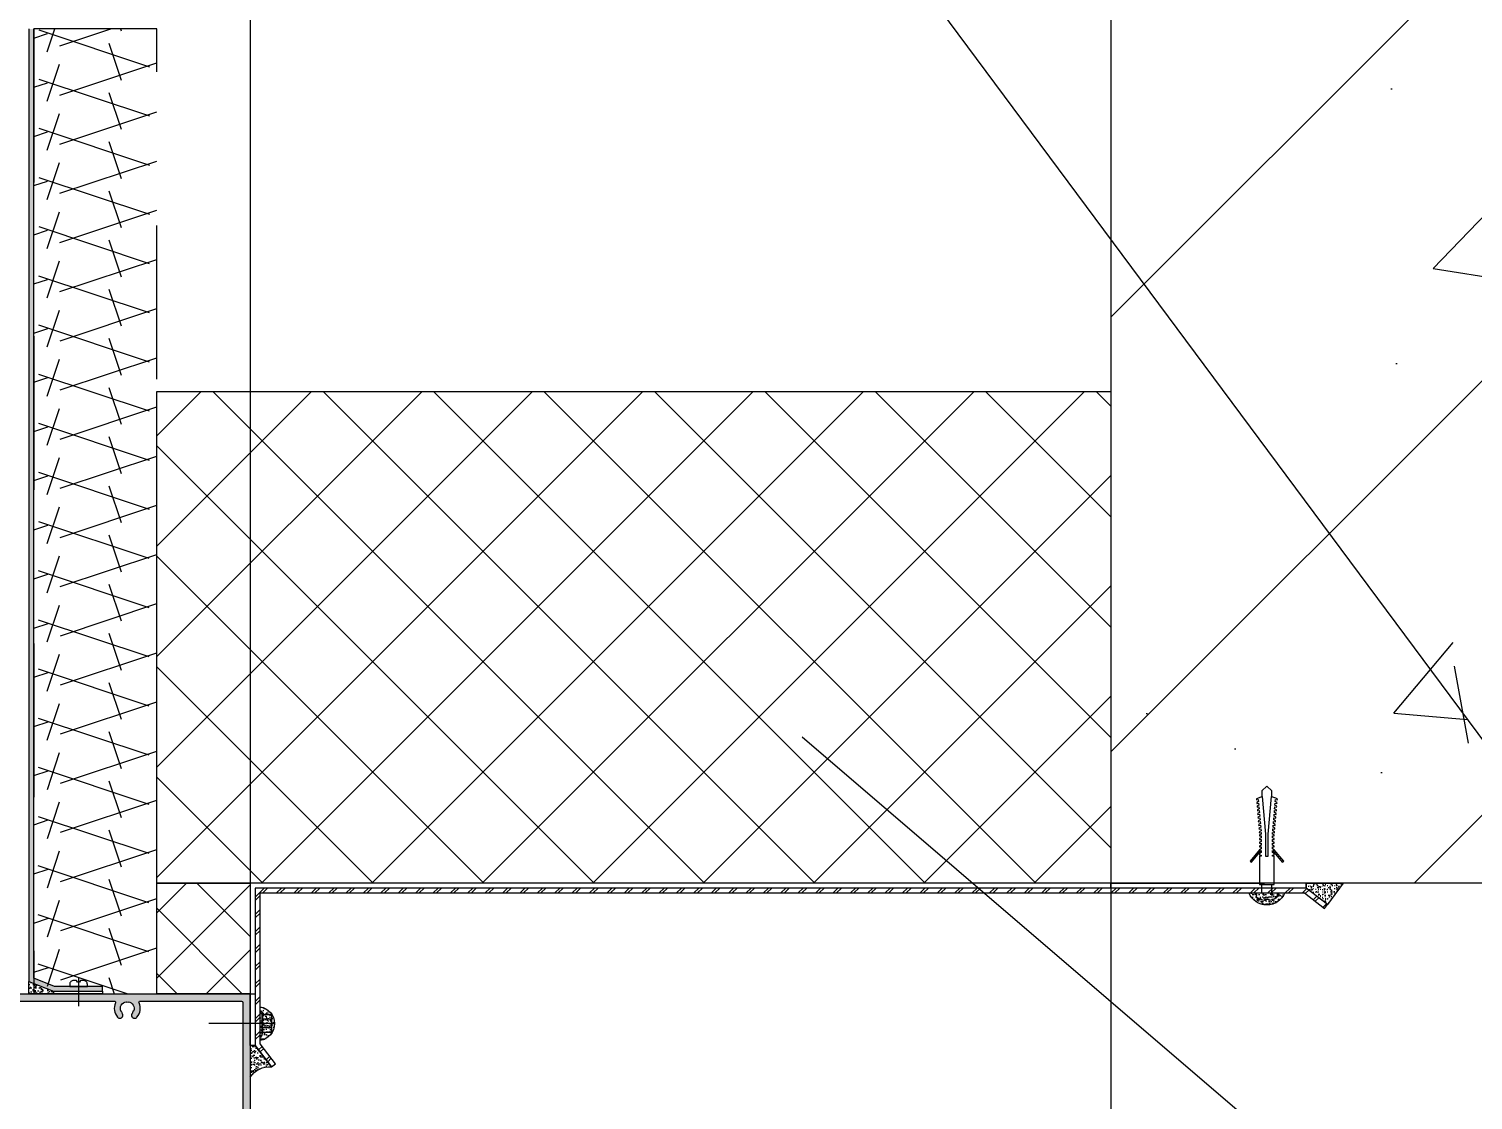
# Model space of a CAD drawing. Header units: millimetres. Extents: x 12351878 to 12381578, y 696206 to 738256.
# Drawn here: x 12356895 to 12357482, y 723695 to 724131 of the extents above; entities that cross this region are included whole.
import ezdxf

# ---------------------------------------------------------------- set-up
doc = ezdxf.new("R2010")
doc.units = ezdxf.units.MM
doc.header["$LTSCALE"] = 1000
for name, pattern in [('CENTER', [50.800000000000004, 31.75, -6.35, 6.35, -6.35]), ('CENTER2', [28.575000000000003, 19.05, -3.175, 3.175, -3.175]), ('HIDDEN', [0.125, 0.0625, -0.0625])]:
    doc.linetypes.add(name, pattern=pattern)
for name, color, linetype in [('A-WALL', 5, 'Continuous'), ('A-WALL-PATT', 8, 'Continuous'), ('ALUM', 1, 'Continuous'), ('DIM', 7, 'Continuous'), ('DIM_LEAD', 3, 'Continuous'), ('ELASTROMER-V', 241, 'Continuous'), ('EXTRUSION-V', 141, 'Continuous'), ('EXTRUSION1', 4, 'Continuous'), ('FASTENER', 191, 'Continuous'), ('GRID', 8, 'CENTER'), ('GZDI-J建筑-立面-后可见线', 252, 'Continuous'), ('INSUL', 8, 'HIDDEN'), ('SILICONE', 8, 'Continuous'), ('STEEL', 3, 'Continuous'), ('STEEL-V', 71, 'Continuous'), ('SYMBOL', 7, 'Continuous'), ('型材断面填充', 254, 'Continuous'), ('铝板断面填充', 14, 'Continuous')]:
    doc.layers.add(name, color=color, linetype=linetype)

# ---------------------------------------------------------------- blocks, each defined once
blk = doc.blocks.new('*U52')
at = {"linetype": 'CENTER2', "ltscale": 0.5}
blk.add_line((0, 5.682552812322683), (0, -12.18191840410441), dxfattribs=at)
at = {"color": 0, "linetype": 'ByBlock'}
blk.add_lwpolyline([(-0.6749999999992724, 2.506874680595502), (-1.174999999999272, 3.599999999998545), (-2.999999999998181, 3.600000000002183, 0.4142135623730951), (-5.399999999999636, 1.200000000000728), (-5.399999999999636, 0), (5.399999999999636, 0), (5.400000000001455, 1.19999999999709, 0.4142135623730951), (3.000000000001819, 3.599999999998545), (1.174999999999272, 3.599999999998545), (0.6749999999992724, 2.506874680595502)], format="xyb", close=True, dxfattribs=at)
blk = doc.blocks.new('*U62')
at = {"layer": 'INSUL'}
h = blk.add_hatch(dxfattribs=at)
h.set_pattern_fill('钻石形', color=256, scale=2.5, style=0, pattern_type=2)
h.set_pattern_definition([(161.57, (-389.9999927866011, 4.500000000016411), (-20.00140612595636, -0.0017275865377142), [-142.3, 15.8]), (18.43, (-394.9999927866011, 4.500000000016411), (-20.00140612595636, 0.0017275865377164), [-142.3, 15.8]), (108.43, (-389.9999927866011, 4.500000000016411), (9.996384096633898, -50.00437910815975), [47.42499999999998, -110.675]), (71.57, (-394.9999927866011, 4.500000000016411), (9.996384096633903, 50.00437910815975), [47.42499999999999, -110.675])])
h.paths.add_polyline_path([(-392.4999927866011, 2.00000000001641), (0, 2.000000000014551), (0, 52.00000000001454), (-392.4999927866011, 52.00000000001641)])
at = {"layer": 'SILICONE'}
h = blk.add_hatch(dxfattribs=at)
h.set_pattern_fill('AR-SAND', color=256, angle=360, style=0)
h.set_pattern_definition([(37.50000000000001, (-97272.62875093194, -18845.211353078), (-0.0629933581096077, 1.926823769013158), [0, -1.52, 0, -1.7, 0, -1.625]), (7.499999999999977, (-97272.62875093194, -18845.211353078), (1.769776705267727, 2.822146065229739), [0, -0.82, 0, -1.37, 0, -0.525]), (327.5, (-97273.85875093189, -18845.211353078), (3.114141861751495, 0.0056590535369642), [0, -0.5, 0, -1.8, 0, -2.35]), (317.5, (-97273.85875093189, -18845.211353078), (3.006126604572293, 0.8776755649342485), [0, -0.2499999999999994, 0, -1.179999999999995, 0, -1.349999999999995])])
h.paths.add_polyline_path([(-5, 0), (-1, 10), (0, 10), (0, 0)])
at = {"layer": 'ALUM', "linetype": 'ByBlock'}
blk.add_lwpolyline([(-392.4999927866011, -1.269249032229228e-11), (-5, -1.45519e-11), (-1, 10), (-1, 30), (-3, 30), (-3, 10.3851648071286), (-6.35406592284562, 1.999999999985448), (-392.4999927866011, 1.999999999987307)], dxfattribs=at)
at = {"layer": 'ELASTROMER-V', "linetype": 'HIDDEN'}
blk.add_lwpolyline([(0, 29.99999106871837), (0, 9.999991068718373), (-1, 9.999991068718373), (-1, 29.99999106871837)], close=True, dxfattribs=at)
at = {"layer": 'INSUL'}
blk.add_lwpolyline([(-392.4999927866011, 2.00000000001641), (0, 2.000000000014551), (0, 52.00000000001454), (-392.4999927866011, 52.00000000001641)], close=True, dxfattribs=at)
at = {"layer": 'SILICONE'}
blk.add_lwpolyline([(-5, 0), (-1, 10), (0, 10), (0, 0)], close=True, dxfattribs=at)
at = {"layer": 'FASTENER', "xscale": 0.6666666666666666, "yscale": 0.6666666666666666, "zscale": 0.6666666666666666, "rotation": 90.00000000000004}
blk.add_blockref('*U52', (-3, 20.19258240355703), dxfattribs=at)
blk = doc.blocks.new('*U59')
at = {"linetype": 'ByBlock', "lineweight": -2}
for p, q in [((-5.028571428571013, 0.5142857142927824), (-5.028571428571013, 7.275957614183426e-12)), ((5.028571428571013, 7.275957614183426e-12), (-5.028571428571013, 7.275957614183426e-12)), ((-4.685714285715221, 0.857142857152212), (-3.542857142858338, 1.14285714286234)), ((4.685714285715221, 0.857142857152212), (-4.685714285715221, 0.857142857152212)), ((-3.542857142858338, 4.400000000008731), (-3.542857142858338, 1.14285714286234)), ((3.542857142858338, 1.14285714286234), (-3.542857142858338, 1.14285714286234)), ((2.657142857144208, 4.857142857152212), (-2.657142857144208, 4.857142857152212)), ((-2.332922000361577, 0.857142857152212), (-1.77142857142826, 1.14285714286234)), ((-1.77142857142826, 4.400000000008731), (-1.77142857142826, 1.14285714286234)), ((1.77142857142826, 4.400000000008731), (1.77142857142826, 1.14285714286234)), ((2.458636286075489, 0.857142857152212), (1.77142857142826, 1.14285714286234)), ((3.542857142858338, 4.400000000008731), (3.542857142858338, 1.14285714286234)), ((4.685714285715221, 0.857142857152212), (3.542857142858338, 1.14285714286234)), ((5.028571428571013, 0.5142857142927824), (5.028571428571013, 7.275957614183426e-12))]:
    blk.add_line(p, q, dxfattribs=at)
for centre, radius, start, end in [((-4.685714285715221, 0.5142857142927824), 0.3428571428571428, 90, 180), ((-2.657142857144208, 3.770535714291327), 1.086607142857136, 35.40085557752613, 144.5991444224739), ((0, 1.196428571434808), 3.660714285714072, 61.05941179989344, 118.9405882001066), ((2.657142857144208, 3.770535714291327), 1.086607142857129, 35.40085557752613, 144.5991444224739), ((4.685714285715221, 0.5142857142927824), 0.3428571428571428, 0, 90)]:
    blk.add_arc(centre, radius, start, end, dxfattribs=at)
at = {"layer": 'GRID', "ltscale": 0.5}
blk.add_line((0, 4.857142857159488), (0, -20.8138588388405), dxfattribs=at)
blk = doc.blocks.new('*U60')
at = {"color": 0, "linetype": 'ByBlock'}
for p, q in [((-2.000000000000454, 0), (-2.000000000000454, -3.499999999977263)), ((1.999999999999545, 0), (1.999999999999545, -3.499999999977263))]:
    blk.add_line(p, q, dxfattribs=at)
blk.add_lwpolyline([(-3.631647999078154, 2.137003523466773, -0.0990596780167006), (-0.9599999999996952, 3.055712998712806), (-0.9599999999996952, 2.729140914976596), (0.9599999999996952, 2.729140914976596), (0.9599999999996952, 3.055712998712806, -0.0990596780167006), (3.631647999078154, 2.137003523466773, -0.2665876613401604), (4.199999999999477, 1.146785520481898), (4.199999999999477, 0.2400000000006912, -0.4142135623730937), (3.959999999999695, 0), (-3.959999999999695, 0, -0.4142135623731049), (-4.200000000000613, 0.2400000000006912), (-4.200000000000613, 1.146785520481898, -0.2665876613401604)], format="xyb", close=True, dxfattribs=at)
blk.add_lwpolyline([(-6.855000000000018, -12.99599999997735), (-3.000000000000453, -17.59199999997736), (-2.250000000000454, -17.96699999997736), (-2.250000000000454, -18.71699999997736), (-3.000000000000453, -18.71699999997736), (-3.000000000000453, -19.09199999997736), (-2.250000000000454, -19.46699999997736), (-2.250000000000454, -20.21699999997736), (-3.000000000000453, -20.21699999997736), (-3.000000000000453, -20.59199999997736), (-2.250000000000454, -20.96699999997736), (-2.250000000000454, -21.71699999997736), (-3.000000000000453, -21.71699999997736), (-3.000000000000453, -22.09199999997736), (-2.250000000000454, -22.46699999997736), (-2.250000000000454, -23.21699999997736), (-3.000000000000453, -23.21699999997736), (-3.000000000000453, -23.59199999997736), (-2.250000000000454, -23.96699999997736), (-2.250000000000454, -24.55649999997741), (-3.059999999999945, -24.48599999997714), (-3.105000000000018, -24.85949999997729), (-2.384999999999763, -25.29749999997739), (-2.445000000000163, -26.04449999997723), (-3.195000000000163, -25.97999999997728), (-3.224999999999909, -26.35349999997697), (-2.519999999999981, -26.79149999997752), (-2.580000000000381, -27.53999999997723), (-3.330000000000382, -27.47399999997742), (-3.360000000000127, -27.84749999997712), (-2.639999999999872, -28.28699999997752), (-2.7150000000006, -29.03399999997737), (-3.4650000000006, -28.96799999997757), (-3.494999999999436, -29.34149999997726), (-2.77500000000009, -29.7809999999772), (-2.849999999999909, -30.52799999997751), (-3.584999999999581, -30.46199999997725), (-3.615000000000236, -30.8354999999774), (-2.910000000000309, -31.27499999997735), (-2.969999999999799, -32.0219999999772), (-3.719999999999799, -31.95749999997725), (-3.750000000000453, -32.3309999999774), (-3.045000000000527, -32.76899999997704), (-3.105000000000018, -33.51599999997733), (-3.855000000000018, -33.45149999997694), (-3.884999999999764, -33.82499999997754), (-3.164999999999508, -34.26299999997718), (-3.240000000000236, -35.01149999997733), (-3.974999999999909, -34.94549999997708), (-4.019999999999982, -35.31899999997722), (-3.299999999999727, -35.75849999997762), (-3.360000000000127, -36.50549999997702), (-4.110000000000127, -36.43949999997722), (-4.139999999999872, -36.81299999997737), (-3.434999999999945, -37.25249999997732), (-3.494999999999436, -37.99949999997716), (-4.244999999999436, -37.93349999997736), (-4.27500000000009, -38.30699999997705), (-1.724999999999909, -39.28349999997727), (-0.3750000000004547, -23.88749999997754), (-0.3750000000004547, -14.87999999997737), (0.3749999999995452, -14.87999999997737), (0.3749999999995452, -23.88749999997754), (1.724999999999909, -39.28349999997727), (4.27500000000009, -38.30699999997705), (4.230000000000018, -37.93349999997736), (3.495000000000345, -37.99949999997716), (3.419999999999618, -37.25249999997732), (4.139999999999872, -36.81299999997737), (4.110000000000127, -36.43949999997722), (3.360000000000127, -36.50549999997702), (3.284999999999399, -35.75849999997762), (4.005000000000563, -35.31899999997722), (3.974999999999909, -34.94549999997708), (3.224999999999909, -35.01149999997733), (3.165000000000418, -34.26299999997718), (3.870000000000345, -33.82499999997754), (3.83999999999969, -33.45149999997694), (3.08999999999969, -33.51599999997733), (3.0300000000002, -32.76899999997704), (3.749999999999545, -32.3309999999774), (3.704999999999472, -31.95749999997725), (2.969999999999799, -32.0219999999772), (2.894999999999981, -31.27499999997735), (3.615000000000236, -30.8354999999774), (3.585000000000491, -30.46199999997725), (2.835000000000491, -30.52799999997751), (2.77500000000009, -29.7809999999772), (3.480000000000018, -29.34149999997726), (3.450000000000272, -28.96799999997757), (2.700000000000272, -29.03399999997737), (2.639999999999872, -28.28699999997752), (3.344999999999799, -27.84749999997712), (3.315000000000054, -27.47399999997742), (2.565000000000054, -27.53999999997723), (2.505000000000563, -26.79149999997752), (3.224999999999909, -26.35349999997697), (3.195000000000163, -25.97999999997728), (2.445000000000163, -26.04449999997723), (2.370000000000345, -25.29749999997739), (3.08999999999969, -24.85949999997729), (3.059999999999945, -24.48599999997714), (2.249999999999545, -24.55649999997741), (2.249999999999545, -23.96699999997736), (2.999999999999545, -23.59199999997736), (2.999999999999545, -23.21699999997736), (2.249999999999545, -23.21699999997736), (2.249999999999545, -22.46699999997736), (2.999999999999545, -22.09199999997736), (2.999999999999545, -21.71699999997736), (2.249999999999545, -21.71699999997736), (2.249999999999545, -20.96699999997736), (2.999999999999545, -20.59199999997736), (2.999999999999545, -20.21699999997736), (2.249999999999545, -20.21699999997736), (2.249999999999545, -19.46699999997736), (2.999999999999545, -19.09199999997736), (2.999999999999545, -18.71699999997736), (2.249999999999545, -18.71699999997736), (2.249999999999545, -17.96699999997736), (2.999999999999545, -17.59199999997736), (6.855000000000018, -12.99599999997735), (6.284999999999398, -12.51449999997749), (2.325000000000272, -17.21699999997736), (2.249999999999545, -17.21699999997736), (2.249999999999545, -16.46699999997736), (2.999999999999545, -16.09199999997736), (2.999999999999545, -15.34199999997736), (2.249999999999545, -15.34199999997736), (2.249999999999545, -14.96699999997736), (2.999999999999545, -14.96699999997736), (2.999999999999545, -3.499999999977263), (-3.000000000000453, -3.499999999977263), (-3.000000000000453, -14.96699999997736), (-2.250000000000454, -14.96699999997736), (-2.250000000000454, -15.34199999997736), (-3.000000000000453, -15.34199999997736), (-3.000000000000453, -16.09199999997736), (-2.250000000000454, -16.46699999997736), (-2.250000000000454, -17.21699999997736), (-2.3400000000006, -17.21699999997736), (-6.285000000000308, -12.51449999997749)], close=True, dxfattribs=at)
blk.add_lwpolyline([(-2.000000000000454, -39.17819117644785), (-2.000000000000454, -41.50724637678876), (-4.547e-13, -43.49999999997726), (1.999999999999545, -41.4927007299043), (1.999999999999545, -39.17819117644785)], dxfattribs=at)
blk = doc.blocks.new('20211011-LC12')
at = {"layer": '型材断面填充', "linetype": 'ByBlock'}
h = blk.add_hatch(color=256, dxfattribs=at)
edge = h.paths.add_edge_path(flags=16)
edge.add_arc((44.99995046646291, 47.49991090742333), 0.5, 0, 90)
edge.add_line((44.99995046646291, 47.99991090742333), (30.99997148096008, 47.99991090742697))
edge.add_arc((30.99997148096008, 47.49991090742697), 0.5, 90, 180)
edge.add_line((30.49997148096008, 47.49991090742697), (30.49997148096008, 41.62942495593961))
edge.add_arc((29.99997148096001, 41.62942495593948), 0.5000000000000746, -60.25511870231918, 1.4722445484949276e-11, ccw=False)
edge.add_line((30.24804095014406, 41.19530338488039), (25.75187692749023, 38.62606680043245))
edge.add_arc((25.99994639667428, 38.19194522937336), 0.5000000000000722, 119.7448812976808, 180.0000000000147)
edge.add_line((25.4999463966742, 38.19194522937323), (25.4999463966742, 11.49991367585972))
edge.add_arc((25.9999463966742, 11.49991367585972), 0.5, 180, 270)
edge.add_line((25.9999463966742, 10.99991367585972), (44.99995046646291, 10.99991367585608))
edge.add_arc((44.99995046646291, 11.49991367585608), 0.5, 270, 360)
edge.add_line((45.49995046646291, 11.49991367585608), (45.49995046646291, 47.49991090742333))
edge = h.paths.add_edge_path(flags=16)
edge.add_arc((149.9999677274575, 43.99991090404912), 5.299999999982185, 154.4667710054802, 222.0225913319794)
edge.add_arc((146.9912999442908, 41.28874544056831), 1.250000000002372, 222.0225913320076, 330.0000000004409)
edge.add_arc((146.991299944308, 41.28874544058336), 1.249999999995031, 329.9999999994492, 402.0225913369761)
edge.add_arc((149.9999677272222, 43.99991090431489), 2.799999999964994, 218.5196242606471, 222.022591337007, ccw=False)
edge.add_line((147.8092620219977, 42.25611948533697), (147.9266212562216, 42.34953688277528))
edge.add_arc((149.999967727414, 43.99991090412306), 2.649999999989757, 201.4803757469475, 218.5196242551437, ccw=False)
edge.add_line((147.5340286636201, 43.02952719980749), (147.3944472071889, 42.97459982031796))
edge.add_arc((149.9999677274535, 43.99991090408348), 2.80000000000218, 98.51962425415968, 201.4803757459716, ccw=False)
edge.add_line((149.5851529126376, 46.76901340659606), (149.6073751348558, 46.62066862966822))
edge.add_arc((149.9999677274518, 43.99991090408002), 2.649999999998381, 81.48037574577779, 98.51962425422221, ccw=False)
edge.add_line((150.3925603200478, 46.62066862966822), (150.414782542266, 46.76901340658151))
edge.add_arc((149.9999677274758, 43.99991090408665), 2.799999999980847, -21.480375745893127, 81.48037574630712, ccw=False)
edge.add_line((152.605488247722, 42.97459982033251), (152.4659067912726, 43.02952719981113))
edge.add_arc((149.9999677274848, 43.99991090407001), 2.649999999963366, 321.4803757458682, 338.51962425414524, ccw=False)
edge.add_line((152.0733141986857, 42.34953688277528), (152.1906734329095, 42.25611948533697))
edge.add_arc((149.9999677274761, 43.99991090407291), 2.7999999999778, 317.9774086670887, 321.4803757458903, ccw=False)
edge.add_arc((153.0086355105848, 41.28874544055471), 1.2499999999839, 137.9774086670813, 209.9999999993286)
edge.add_arc((153.0086355105922, 41.28874544059364), 1.250000000009841, 210.0000000007027, 317.9774086799817)
edge.add_arc((149.9999677273191, 43.99991090303279), 5.299999999371392, 317.9774086799838, 385.533228998954)
edge.add_arc((155.2335133676093, 46.49991090777562), 0.5000000000005931, 89.99999999995771, 205.5332289990933, ccw=False)
edge.add_line((155.2335133676097, 46.99991090777621), (196.4999677271699, 46.99991090777621))
edge.add_arc((196.4999677271699, 46.49991090777621), 0.5, 0, 90, ccw=False)
edge.add_line((196.9999677271699, 46.49991090777621), (196.9999677271699, -46.50008909222379))
edge.add_arc((196.4999677271699, -46.50008909222379), 0.5, -90, 0, ccw=False)
edge.add_line((196.4999677271699, -47.00008909222379), (155.2335133676133, -47.00008909222379))
edge.add_arc((155.2335133676145, -46.50008909222562), 0.4999999999981668, 154.4667710009284, 269.9999999998665, ccw=False)
edge.add_arc((149.9999677273338, -44.00008908745983), 5.299999999375096, 334.4667710007754, 402.0225913199459)
edge.add_arc((153.0086355106098, -41.2889236250227), 1.250000000012796, 42.0225913198766, 149.9999999990069)
edge.add_arc((153.0086355106102, -41.28892362497651), 1.249999999990001, 150.000000000849, 222.0225913322366)
edge.add_arc((149.9999677274278, -44.00008908850176), 2.800000000031143, 38.51962425341719, 42.02259133231382, ccw=False)
edge.add_line((152.1906734329241, -42.25629766975908), (152.0733141987039, -42.34971506719739))
edge.add_arc((149.9999677274898, -44.00008908849453), 2.64999999997516, 21.48037574572578, 38.5196242539954, ccw=False)
edge.add_line((152.4659067912908, -43.02970538423688), (152.6054882477438, -42.97477800475463))
edge.add_arc((149.9999677274895, -44.00008908850669), 2.799999999987707, -81.48037574615881, 21.480375745792287, ccw=False)
edge.add_line((150.4147825422879, -46.76919159100726), (150.392560320066, -46.62084681409397))
edge.add_arc((149.99996772747, -44.00008908851306), 2.649999999991179, 261.4803757457545, 278.51962425424557, ccw=False)
edge.add_line((149.607375134874, -46.62084681409397), (149.5851529126594, -46.76919159102181))
edge.add_arc((149.9999677274713, -44.00008908850853), 2.800000000002273, 158.5196242542045, 261.48037574592416, ccw=False)
edge.add_line((147.3944472072035, -42.97477800475099), (147.5340286636383, -43.02970538423324))
edge.add_arc((149.9999677274603, -44.00008908856505), 2.650000000021864, 141.48037574496, 158.5196242529483, ccw=False)
edge.add_line((147.9266212562397, -42.34971506720103), (147.8092620220159, -42.25629766976272))
edge.add_arc((149.9999677272715, -44.00008908887715), 2.800000000074363, 137.9774086613496, 141.4803757375639, ccw=False)
edge.add_arc((146.9912999443257, -41.28892362501345), 1.249999999997598, 317.9774086631735, 390.0000000007128)
edge.add_arc((146.99129994431, -41.2889236249865), 1.249999999997777, 29.99999999928112, 137.977408668044)
edge.add_arc((149.9999677274575, -44.00008908847506), 5.299999999968509, 137.9774086678316, 205.5332289948497)
edge.add_arc((144.7664220870027, -46.50008909283886), 0.4999999993885642, -90.00000000040058, 25.533228995279387, ccw=False)
edge.add_line((144.7664220869992, -47.00008909222743), (77.23351281481882, -47.00008909222379))
edge.add_arc((77.23351281482269, -46.50008909222416), 0.4999999999996305, 154.466771019674, 269.9999999995571, ccw=False)
edge.add_arc((71.99996717372757, -44.00008908917734), 5.2999999993676, 334.4667710195702, 402.0225913200246)
edge.add_arc((75.00863495699468, -41.28892362674407), 1.250000000014449, 42.02259132006964, 149.9999999990196)
edge.add_arc((75.00863495699342, -41.28892362669682), 1.249999999989737, 150.000000000866, 222.0225913327244)
edge.add_arc((71.99996717384312, -44.00008909023255), 2.800000000014636, 38.51962425404338, 42.02259133269388, ccw=False)
edge.add_line((74.19067287930739, -42.2562976714762), (74.07331364508718, -42.34971506891816))
edge.add_arc((71.99996717388355, -44.00008909021446), 2.64999999996647, 21.48037574586499, 38.51962425412188, ccw=False)
edge.add_line((74.46590623767406, -43.029705385954), (74.60548769412708, -42.97477800647539))
edge.add_arc((71.99996717388368, -44.0000890902311), 2.799999999978886, -81.4803757463576, 21.48037574594349, ccw=False)
edge.add_line((72.41478198867117, -46.76919159272438), (72.3925597664529, -46.62084681581109))
edge.add_arc((71.99996717385511, -44.00008909021927), 2.650000000002241, 261.4803757457505, 278.5196242542495, ccw=False)
edge.add_line((71.60737458125732, -46.62084681581109), (71.5851523590427, -46.76919159273893))
edge.add_arc((71.9999671738546, -44.00008909022566), 2.800000000002273, 158.5196242542045, 261.48037574592416, ccw=False)
edge.add_line((69.39444665358678, -42.97477800646811), (69.53402811002161, -43.02970538595036))
edge.add_arc((71.99996717384359, -44.00008909028218), 2.650000000021877, 141.4803757449602, 158.5196242529484, ccw=False)
edge.add_line((69.92662070262304, -42.34971506891816), (69.8092614683992, -42.25629767147984))
edge.add_arc((71.99996717365867, -44.00008909059759), 2.800000000079483, 137.9774086613528, 141.4803757375606, ccw=False)
edge.add_arc((68.99129939071263, -41.28892362673096), 1.24999999999467, 317.9774086630762, 390.0000000008104)
edge.add_arc((68.99129939069567, -41.28892362671115), 1.24999999999945, 29.99999999963546, 137.9774086678739)
edge.add_arc((71.99996717385162, -44.00008909019281), 5.29999999997183, 137.9774086679079, 205.5332289760399)
edge.add_arc((66.76642153256614, -46.50008909283731), 0.4999999993937493, -89.99999999983072, 25.533228975857583, ccw=False)
edge.add_line((66.76642153256762, -47.00008909223106), (53.99997437780257, -47.00008909222379))
edge.add_arc((53.99997437780257, -46.50008909222379), 0.5, 180, 270, ccw=False)
edge.add_line((53.49997437780257, -46.50008909222379), (53.49997437780257, -41.0492827536109))
edge.add_arc((52.99997437780272, -41.04928275361116), 0.4999999999998508, 3.012621394283142e-11, 60.2551187032944)
edge.add_line((53.24804384697927, -40.61516118254804), (48.75187982433636, -38.04592459819105))
edge.add_arc((48.99994929351042, -37.61180302713355), 0.4999999999937293, 179.9999999998022, 240.2551187032219, ccw=False)
edge.add_line((48.49994929351669, -37.61180302713183), (48.49994929351669, -21.42003070778082))
edge.add_line((48.49994929351669, -21.42003070778082), (51.49994818768027, -19.42003353000109))
edge.add_line((51.49994818768027, -19.42003353000109), (51.49995242101431, -10.58014171368632))
edge.add_line((51.49995242101431, -10.58014171368632), (48.49994929351669, -8.580141713686317))
edge.add_line((48.49994929351669, -8.580141713686317), (48.49994929351305, 46.49991090777621))
edge.add_arc((48.99994929351305, 46.49991090777621), 0.5, 90, 180, ccw=False)
edge.add_line((48.99994929351305, 46.99991090777621), (66.76642153254579, 46.99991090777621))
edge.add_arc((66.76642153254585, 46.49991090838004), 0.4999999993961737, -25.53322897587941, 90.00000000000648, ccw=False)
edge.add_arc((71.99996717384073, 43.99991090573047), 5.29999999998008, 154.4667710239566, 222.0225913319557)
edge.add_arc((68.99129939067411, 41.28874544225269), 1.250000000002382, 222.0225913320071, 330.0000000004406)
edge.add_arc((68.99129939069093, 41.2887454422677), 1.249999999995329, 329.9999999994593, 402.0225913369661)
edge.add_arc((71.99996717361542, 43.9999109060077), 2.799999999978036, 218.5196242606551, 222.0225913369986, ccw=False)
edge.add_line((69.80926146838101, 42.25611948702135), (69.92662070260485, 42.34953688445967))
edge.add_arc((71.99996717379726, 43.99991090580745), 2.649999999989746, 201.4803757469476, 218.5196242551439, ccw=False)
edge.add_line((69.53402811000342, 43.02952720149187), (69.39444665357223, 42.97459982200235))
edge.add_arc((71.99996717383682, 43.99991090576786), 2.800000000002193, 98.51962425416002, 201.4803757459715, ccw=False)
edge.add_line((71.58515235902087, 46.76901340828044), (71.60737458123913, 46.6206686313526))
edge.add_arc((71.9999671738351, 43.99991090576441), 2.649999999998381, 81.48037574577779, 98.51962425422221, ccw=False)
edge.add_line((72.39255976643108, 46.6206686313526), (72.41478198864934, 46.76901340826589))
edge.add_arc((71.99996717385912, 43.99991090577103), 2.799999999980847, -21.480375745893127, 81.48037574630712, ccw=False)
edge.add_line((74.60548769410525, 42.9745998220169), (74.46590623765587, 43.02952720149551))
edge.add_arc((71.99996717387123, 43.99991090575257), 2.649999999959764, 321.4803757458565, 338.51962425415684, ccw=False)
edge.add_line((74.07331364506899, 42.34953688445967), (74.19067287929283, 42.25611948702135))
edge.add_arc((71.9999671738591, 43.99991090575755), 2.799999999978197, 317.9774086670888, 321.4803757458899, ccw=False)
edge.add_arc((75.00863495696483, 41.28874544223943), 1.249999999981275, 137.9774086669939, 209.9999999994161)
edge.add_arc((75.00863495697662, 41.28874544228518), 1.25000000001437, 210.0000000009619, 317.9774086801752)
edge.add_arc((71.99996717370281, 43.99991090471644), 5.29999999937113, 317.9774086800978, 385.5332289805276)
edge.add_arc((77.23351281479559, 46.49991090777398), 0.4999999999985966, 89.99999999983879, 205.5332289805141, ccw=False)
edge.add_line((77.233512814797, 46.99991090777257), (144.7664220869701, 46.99991090778349))
edge.add_arc((144.7664220869692, 46.49991090838878), 0.49999999939471, -25.53322899462478, 89.99999999989899, ccw=False)
edge = h.paths.add_edge_path()
edge.add_arc((46.49994929364766, -48.00008909233657), 1, 89.99999999583122, 180, ccw=False)
edge.add_line((46.49994929372042, -47.00008909233657), (46.69997437796701, -47.00008909235112))
edge.add_arc((46.69997437794882, -47.30008909233584), 0.2999999999847205, 6.947971087356564e-10, 89.99999999652601, ccw=False)
edge.add_line((46.99997437793354, -47.3000890923322), (46.99997437793354, -48.00008909235839))
edge.add_arc((47.49997437792626, -48.00008909235112), 0.499999999992724, 180.0000000008338, 270.0000000008338)
edge.add_line((47.49997437793354, -48.50008909234384), (48.61719215938865, -48.50008909234384))
edge.add_arc((48.61719215938988, -48.00008909235079), 0.4999999999930509, 269.9999999998591, 299.7448812970081)
edge.add_line((48.86526162856535, -48.4342106634067), (50.24804384711024, -47.64404939566521))
edge.add_arc((49.99997437792939, -47.20992782459959), 0.5000000000041475, 299.7448812969915, 360.000000000101)
edge.add_line((50.49997437793354, -47.20992782459871), (50.49997437793354, -42.79025036010353))
edge.add_arc((49.99997437794116, -42.79025036010413), 0.4999999999923759, 6.920886986970144e-11, 60.25511870235114)
edge.add_line((50.24804384712115, -42.35612878905158), (48.86526162856899, -41.56596752128462))
edge.add_arc((48.61719215938529, -42.00008909234391), 0.5000000000000704, 60.25511870236548, 90.00000000003176)
edge.add_line((48.61719215938501, -41.50008909234384), (47.49997437793354, -41.50008909235839))
edge.add_arc((47.49997437793354, -42.00008909235839), 0.5, 90, 180)
edge.add_line((46.99997437793354, -42.00008909235839), (46.99997437792626, -42.70008909237731))
edge.add_arc((46.69997437794154, -42.70008909238095), 0.2999999999847205, -90.00000000347399, 6.947971087356564e-10, ccw=False)
edge.add_line((46.69997437792335, -43.00008909236567), (46.49994929357854, -43.00008909235112))
edge.add_arc((46.49994929365116, -42.00008909235098), 1.000000000000135, 180.0000423203751, 269.99999999583895, ccw=False)
edge.add_line((45.4999492936513, -42.00008983098087), (45.49993062815338, -16.72968895943995))
edge.add_arc((45.69993062815482, -16.72968881171576), 0.2000000000014998, 60.882262584501916, 180.0000423198632, ccw=False)
edge.add_line((45.79725179941306, -16.55496448706253), (48.20262716152502, -17.89475474253049))
edge.add_arc((48.29994833278484, -17.72003041787997), 0.1999999999999119, 240.8822625837279, 359.9999584659344)
edge.add_line((48.4999483327847, -17.72003056286121), (48.49995227616455, -12.28014185873326))
edge.add_arc((48.2999522761631, -12.2801417137521), 0.2000000000015049, 359.9999584659582, 479.1177374154966)
edge.add_line((48.20263110490487, -12.10541738909887), (45.79727371288027, -13.44519763524659))
edge.add_arc((45.69995254162206, -13.27047331059337), 0.2000000000014782, 180.0000089597035, 299.11773741549325, ccw=False)
edge.add_line((45.49995254162059, -13.27047334186864), (45.49994929364766, 7.499917070166703))
edge.add_arc((44.99994929364765, 7.499916991979271), 0.5000000000000132, 8.959619687905531e-06, 90.00001743023843)
edge.add_line((44.99994914154013, 7.999916991979262), (24.99994914161289, 7.999910907685262))
edge.add_arc((24.99994929372225, 7.499910907683454), 0.5000000000018305, 90.00001743044888, 179.9999999997929)
edge.add_line((24.49994929372042, 7.499910907685262), (24.49994929372042, 4.999910907685262))
edge.add_arc((24.99994929372042, 4.999910907685262), 0.5, 180, 270)
edge.add_line((24.99994929372042, 4.499910907685262), (26.99994929372042, 4.499910907685262))
edge.add_arc((26.99994929372042, 3.999910907685262), 0.5, 0, 90, ccw=False)
edge.add_line((27.49994929372042, 3.999910907685262), (27.49994929372042, 2.999910907685262))
edge.add_arc((26.99994929372042, 2.999910907685262), 0.5, -90, 0, ccw=False)
edge.add_line((26.99994929372042, 2.499910907685262), (22.99994929372042, 2.499910907685262))
edge.add_arc((22.99994929372042, 2.999910907685262), 0.5, 180, 270, ccw=False)
edge.add_line((22.49994929372042, 2.999910907685262), (22.49994929372042, 7.499910907685262))
edge.add_arc((21.99994929372042, 7.499910907685262), 0.5, 0, 90)
edge.add_line((21.99994929372042, 7.999910907685262), (2.49994929372042, 7.999910907685262))
edge.add_arc((2.49994929372042, 7.499910907685262), 0.5, 90, 180)
edge.add_line((1.99994929372042, 7.499910907685262), (1.99994929372042, 5.999910907685262))
edge.add_arc((2.49994929372042, 5.999910907685262), 0.5, 180, 270)
edge.add_line((2.49994929372042, 5.499910907685262), (4.49994929372042, 5.499910907685262))
edge.add_arc((4.49994929372042, 4.999910907685262), 0.5, 0, 90, ccw=False)
edge.add_line((4.99994929372042, 4.999910907685262), (4.99994929372042, 3.999910907685262))
edge.add_arc((4.49994929372042, 3.999910907685262), 0.5, -90, 0, ccw=False)
edge.add_line((4.49994929372042, 3.499910907685262), (0.4999492937204195, 3.499910907685262))
edge.add_arc((0.4999492937204195, 3.999910907685262), 0.5, 180, 270, ccw=False)
edge.add_line((-5.070627958048135e-05, 3.999910907685262), (-5.070627594250254e-05, 10.49991090768526))
edge.add_arc((0.4999492937240599, 10.49991090768526), 0.5000000000000024, 90.00000795535311, 180.0000000000002, ccw=False)
edge.add_line((0.4999492243005079, 10.99991090768526), (22.99994646609412, 10.99991403180684))
edge.add_arc((22.99994639666874, 11.49991403181229), 0.50000000000546, 270.0000079555617, 359.9999999997918)
edge.add_line((23.4999463966742, 11.49991403181048), (23.4999463966742, 41.99990875912408))
edge.add_arc((24.4999463966742, 41.99990875912408), 1, 89.99999999583122, 180, ccw=False)
edge.add_line((24.49994639674696, 42.99990875912408), (24.69997148099355, 42.99990875910953))
edge.add_arc((24.69997148096809, 42.69990875912481), 0.2999999999847205, -6.947971087356564e-10, 89.99999999513642, ccw=False)
edge.add_line((24.99997148095281, 42.69990875912117), (24.99997148096008, 41.99990875910225))
edge.add_arc((25.49997148096008, 41.99990875910225), 0.5, 180, 270)
edge.add_line((25.49997148096008, 41.49990875910225), (26.61718926241156, 41.49990875910225))
edge.add_arc((26.61718926241183, 41.99990875910233), 0.500000000000071, 269.9999999999682, 299.7448812976345)
edge.add_line((26.86525873159553, 41.56578718804303), (28.2480409501477, 42.35594845580999))
edge.add_arc((27.99997148096771, 42.79007002686254), 0.4999999999923757, 299.7448812976489, 359.9999999999308)
edge.add_line((28.49997148096008, 42.79007002686194), (28.49997148096008, 47.20974749135712))
edge.add_arc((27.99997148095594, 47.209747491358), 0.5000000000041496, 359.999999999899, 420.2551187030085)
edge.add_line((28.24804095013678, 47.64386906242362), (26.86525873159189, 48.43403033016511))
edge.add_arc((26.61718926241642, 47.9999087591092), 0.4999999999930516, 60.25511870299184, 90.00000000014089)
edge.add_line((26.6171892624152, 48.49990875910225), (25.49997148096008, 48.49990875910225))
edge.add_arc((25.49997148096008, 47.99990875910225), 0.5, 90, 180)
edge.add_line((24.99997148096008, 47.99990875910225), (24.99997148096008, 47.29990875909061))
edge.add_arc((24.69997148096809, 47.29990875908697), 0.2999999999919964, -90.00000000347399, 6.947971087356564e-10, ccw=False)
edge.add_line((24.6999714809499, 46.99990875909498), (24.49997148088733, 46.99990875910953))
edge.add_arc((24.49997148096008, 47.99990875910952), 0.9999999999999929, 180.0000000008334, 269.9999999958314, ccw=False)
edge.add_line((23.49997148096008, 47.99990875909498), (23.49997148093098, 49.99991090739422))
edge.add_line((23.49997148093098, 49.99991090739422), (199.9999677273008, 49.99991090771437))
edge.add_line((199.9999677273008, 49.99991090771437), (199.9999677273008, -50.00008909228563))
edge.add_line((199.9999677273008, -50.00008909228563), (45.49997437790444, -50.00008909228563))
edge.add_line((45.49997437790444, -50.00008909228563), (45.49994929364766, -48.00008909233657))
at = {"color": 0, "linetype": 'ByBlock', "elevation": -4.022694582720726e-08}
for points in [[(45.49994929364766, -48.00008909233657, -0.4142135623944058), (46.49994929372042, -47.00008909233657), (46.69997437796701, -47.00008909235112, -0.4142135623517843), (46.99997437793354, -47.3000890923322), (46.99997437793354, -48.00008909235839, 0.414213562373095), (47.49997437793354, -48.50008909234384), (48.61719215938865, -48.50008909234384, 0.1305202039166724), (48.86526162856535, -48.4342106634067), (50.24804384711024, -47.64404939566521, 0.2691426359081674), (50.49997437793354, -47.20992782459871), (50.49997437793354, -42.79025036010353, 0.269142635904296), (50.24804384712115, -42.35612878905158), (48.86526162856899, -41.56596752128462, 0.130520203918967), (48.61719215938501, -41.50008909234384), (47.49997437793354, -41.50008909235839, 0.414213562373095), (46.99997437793354, -42.00008909235839), (46.99997437792626, -42.70008909237731, -0.4142135623944058), (46.69997437792335, -43.00008909236567), (46.49994929357854, -43.00008909235112, -0.4142133460121555), (45.4999492936513, -42.00008983098087), (45.49993062815338, -16.72968895943995, -0.5722290760880104), (45.79725179941306, -16.55496448706253), (48.20262716152502, -17.89475474253049, 0.5722285904042371), (48.4999483327847, -17.72003056286121), (48.49995227616455, -12.28014185873326, 0.5722290715364698), (48.20263110490487, -12.10541738909887), (45.79727371288027, -13.44519763524659, -0.5722287790728575), (45.49995254162059, -13.27047334186864), (45.49994929364766, 7.499917070166703, 0.4142136056744826), (44.99994914154013, 7.999916991979262), (24.99994914161289, 7.999910907685262, 0.4142134732684375), (24.49994929372042, 7.499910907685262), (24.49994929372042, 4.999910907685262, 0.414213562373095), (24.99994929372042, 4.499910907685262), (26.99994929372042, 4.499910907685262, -0.414213562373095), (27.49994929372042, 3.999910907685262), (27.49994929372042, 2.999910907685262, -0.414213562373095), (26.99994929372042, 2.499910907685262), (22.99994929372042, 2.499910907685262, -0.414213562373095), (22.49994929372042, 2.999910907685262), (22.49994929372042, 7.499910907685262, 0.414213562373095), (21.99994929372042, 7.999910907685262), (2.49994929372042, 7.999910907685262, 0.414213562373095), (1.99994929372042, 7.499910907685262), (1.99994929372042, 5.999910907685262, 0.414213562373095), (2.49994929372042, 5.499910907685262), (4.49994929372042, 5.499910907685262, -0.414213562373095), (4.99994929372042, 4.999910907685262), (4.99994929372042, 3.999910907685262, -0.414213562373095), (4.49994929372042, 3.499910907685262), (0.4999492937204195, 3.499910907685262, -0.414213562373095), (-5.070627958048135e-05, 3.999910907685262), (-5.070627594250254e-05, 10.49991090768526, -0.4142135217057218), (0.4999492243005079, 10.99991090768526), (22.99994646609412, 10.99991403180684, 0.4142135217035907), (23.4999463966742, 11.49991403181048), (23.4999463966742, 41.99990875912408, -0.414213562394405), (24.49994639674696, 42.99990875912408), (24.69997148099355, 42.99990875910953, -0.414213562351785), (24.99997148095281, 42.69990875912117), (24.99997148096008, 41.99990875910225, 0.414213562373095), (25.49997148096008, 41.49990875910225), (26.61718926241156, 41.49990875910225, 0.130520203918967), (26.86525873159553, 41.56578718804303), (28.2480409501477, 42.35594845580999, 0.2691426359042959), (28.49997148096008, 42.79007002686194), (28.49997148096008, 47.20974749135712, 0.2691426359081674), (28.24804095013678, 47.64386906242362), (26.86525873159189, 48.43403033016511, 0.1305202039166723), (26.6171892624152, 48.49990875910225), (25.49997148096008, 48.49990875910225, 0.414213562373095), (24.99997148096008, 47.99990875910225), (24.99997148096008, 47.29990875909061, -0.4142135623944066), (24.6999714809499, 46.99990875909498), (24.49997148088733, 46.99990875910953, -0.4142135623475247), (23.49997148096008, 47.99990875909498), (23.49997148093098, 49.99991090739422), (199.9999677273008, 49.99991090771437), (199.9999677273008, -50.00008909228563), (45.49997437790444, -50.00008909228563)], [(45.49995046646291, 47.49991090742333, 0.414213562373095), (44.99995046646291, 47.99991090742333), (30.99997148096008, 47.99991090742697, 0.414213562373095), (30.49997148096008, 47.49991090742697), (30.49997148096008, 41.62942495593961, -0.2691426359045379), (30.24804095014406, 41.19530338488039), (25.75187692749023, 38.62606680043245, 0.2691426359045379), (25.4999463966742, 38.19194522937323), (25.4999463966742, 11.49991367585972, 0.414213562373095), (25.9999463966742, 10.99991367585972), (44.99995046646291, 10.99991367585608, 0.414213562373095), (45.49995046646291, 11.49991367585608)], [(145.2175898140995, 46.28439366687235, 0.303612677781129), (146.0626987766409, 40.45196597652466, 0.5094012912317363), (148.0738316990282, 40.66374544057544, 0.3250286796901563), (147.9199011118799, 42.12552490470262, -0.0152857676314269), (147.8092620219977, 42.25611948533697), (147.9266212562216, 42.34953688277528, -0.07448503859026177), (147.5340286636201, 43.02952719980749), (147.3944472071889, 42.97459982031796, -0.482131661328402), (149.5851529126376, 46.76901340659606), (149.6073751348558, 46.62066862966822, -0.07448503859135051), (150.3925603200478, 46.62066862966822), (150.414782542266, 46.76901340658151, -0.4821316613304922), (152.605488247722, 42.97459982033251), (152.4659067912726, 43.02952719981113, -0.07448503859061623), (152.0733141986857, 42.34953688277528), (152.1906734329095, 42.25611948533697, -0.01528576764208331), (152.0800343429619, 42.12552490460075, 0.3250286796646886), (151.9261037558608, 40.66374544057544, 0.5094012912913376), (153.9372366784228, 40.4519659767393, 0.3036126777452485), (154.7823456399492, 46.28439366596285, -0.5516495924069597), (155.2335133676097, 46.99991090777621), (196.4999677271699, 46.99991090777621, -0.414213562373095), (196.9999677271699, 46.49991090777621), (196.9999677271699, -46.50008909222379, -0.414213562373095), (196.4999677271699, -47.00008909222379), (155.2335133676133, -47.00008909222379, -0.5516495924058413), (154.7823456399565, -46.28457185041407, 0.3036126777462038), (153.9372366784446, -40.45214416116869, 0.5094012912905193), (151.926103755879, -40.66392362499755, 0.3250286796605349), (152.0800343429728, -42.12570308901559, -0.01528576764249802), (152.1906734329241, -42.25629766975908), (152.0733141987039, -42.34971506719739, -0.074485038590583), (152.4659067912908, -43.02970538423688), (152.6054882477438, -42.97477800475463, -0.4821316613291534), (150.4147825422879, -46.76919159100726), (150.392560320066, -46.62084681409397, -0.0744850385915551), (149.607375134874, -46.62084681409397), (149.5851529126594, -46.76919159102181, -0.4821316613279064), (147.3944472072035, -42.97477800475099), (147.5340286636383, -43.02970538423324, -0.0744850385893488), (147.9266212562397, -42.34971506720103), (147.8092620220159, -42.25629766976272, -0.0152857676307917), (147.9199011119017, -42.125703089132, 0.3250286796902154), (148.0738316990464, -40.66392362500119, 0.5094012912335459), (146.0626987766627, -40.45214416094677, 0.3036126777836012), (145.2175898141249, -46.28457185131992, -0.5516495923872767), (144.7664220869992, -47.00008909222743), (77.23351281481882, -47.00008909222379, -0.5516495922973828), (76.78234508709284, -46.28457185055959, 0.3036126776570114), (75.9372361248279, -40.45214416288582, 0.5094012912895279), (73.92610320226231, -40.66392362671832, 0.3250286796628074), (74.08003378936337, -42.12570309074363, -0.01528576764142399), (74.19067287930739, -42.2562976714762), (74.07331364508718, -42.34971506891816, -0.07448503859052753), (74.46590623767406, -43.029705385954), (74.60548769412708, -42.97477800647539, -0.4821316613310349), (72.41478198867117, -46.76919159272438), (72.3925597664529, -46.62084681581109, -0.07448503859158971), (71.60737458125732, -46.62084681581109), (71.5851523590427, -46.76919159273893, -0.4821316613279064), (69.39444665358678, -42.97477800646811), (69.53402811002161, -43.02970538595036, -0.0744850385893488), (69.92662070262304, -42.34971506891816), (69.8092614683992, -42.25629767147984, -0.01528576763076372), (69.91990055828501, -42.12570309084913, 0.325028679691156), (70.07383114542972, -40.66392362671832, 0.5094012912306646), (68.06269822304967, -40.45214416266754, 0.3036126776935992), (67.2175892597661, -46.28457185146908, -0.551649592273514), (66.76642153256762, -47.00008909223106), (53.99997437780257, -47.00008909222379, -0.414213562373095), (53.49997437780257, -46.50008909222379), (53.49997437780257, -41.0492827536109, 0.2691426359088933), (53.24804384697927, -40.61516118254804), (48.75187982433636, -38.04592459819105, -0.2691426359096191), (48.49994929351669, -37.61180302713183), (48.49994929351669, -21.42003070778082), (51.49994818768027, -19.42003353000109), (51.49995242101431, -10.58014171368632), (48.49994929351669, -8.580141713686317), (48.49994929351305, 46.49991090777621, -0.414213562373095), (48.99994929351305, 46.99991090777621), (66.76642153254579, 46.99991090777621, -0.5516495922746322), (67.21758925974791, 46.28439366701059, 0.3036126776929656), (68.0626982230242, 40.45196597820905, 0.5094012912317363), (70.07383114541153, 40.66374544225982, 0.3250286796900571), (69.91990055826318, 42.125524906387, -0.01528576763135572), (69.80926146838101, 42.25611948702135), (69.92662070260485, 42.34953688445967, -0.07448503859026177), (69.53402811000342, 43.02952720149187), (69.39444665357223, 42.97459982200235, -0.482131661328402), (71.58515235902087, 46.76901340828044), (71.60737458123913, 46.6206686313526, -0.07448503859135058), (72.39255976643108, 46.6206686313526), (72.41478198864934, 46.76901340826589, -0.4821316613304922), (74.60548769410525, 42.9745998220169), (74.46590623765587, 43.02952720149551, -0.07448503859071826), (74.07331364506899, 42.34953688445967), (74.19067287929283, 42.25611948702135, -0.01528576764208109), (74.08003378934518, 42.12552490628514, 0.3250286796655306), (73.92610320224412, 40.66374544225982, 0.5094012912909773), (75.93723612481335, 40.45196597843096, 0.3036126776568941), (76.78234508706737, 46.28439366610837, -0.5516495923018961), (77.233512814797, 46.99991090777257), (144.7664220869701, 46.99991090778349, -0.5516495923807181)]]:
    blk.add_lwpolyline(points, format="xyb", close=True, dxfattribs=at)
blk = doc.blocks.new('bnc01')
at = {"layer": 'A-WALL-PATT'}
h = blk.add_hatch(dxfattribs=at)
h.set_pattern_fill('钢筋混凝土', color=256, scale=50, style=0)
h.set_pattern_definition([(45, (0, 0), (-88.38834764831843, 88.38834764831844), []), (49.99999999999999, (0, 0), (358.6300913003767, -31.37606749129755), [37.5, -412.5]), (355, (0, 0), (-69.3756668065, 376.0960668500059), [30, -330]), (100.4514, (29.88584, -2.61467), (289.2546908570108, 344.7197710304768), [31.870095, -350.571056]), (46.18420000000002, (0, 100), (533.6205243128222, -82.75950716450905), [56.24999999999999, -618.7499999999999]), (96.6356, (44.4683725, 93.1033465), (467.3313527743517, 487.0589354502209), [47.805144, -525.8565]), (351.1842, (0, 100), (467.3309725668136, 487.0593004626623), [45, -495]), (21, (50, 75), (298.4535260592309, -201.3094453326694), [37.5, -412.5]), (326.0000000000001, (50, 75), (121.6576659607909, 362.5750225234265), [30, -330]), (71.4514, (74.8711165, 58.224197), (420.111314290745, 161.2652483549762), [31.870095, -350.571056]), (37.50000000000001, (0, 0), (6.079927658645334, 166.4469269156558), [0, -326, 0, -335, 0, -331.25]), (7.499999999999999, (0, 0), (131.5347687210743, 197.2058559411801), [0, -191, 0, -318.5, 0, -126.25]), (327.5, (-111.5, 0), (266.9112180862045, -11.27743586718988), [0, -125, 0, -390, 0, -517.5]), (317.5, (-161.5, 0), (291.5930846711931, 50.05249116615887), [0, -162.5, 0, -259, 0, -367.5])])
h.paths.add_polyline_path([(3870.333328117927, 2477.238323600072), (3736.999994784593, 2310.571656933406), (3736.999994784594, 1910.571656933404), (4136.999994784594, 1910.571656933404), (4136.999994784594, 2560.571656933404)])
at = {"layer": 'INSUL', "linetype": 'ByBlock'}
h = blk.add_hatch(dxfattribs=at)
h.set_pattern_fill('ANSI37', color=256, scale=20)
h.set_pattern_definition([(45, (-12393068.00000522, -704772.9283430666), (-22.45064030267288, 22.45064030267288), []), (135, (-12393068.00000522, -704772.9283430666), (-22.45064030267288, -22.45064030267288), [])])
h.paths.add_polyline_path([(3349.00003737025, 2110.571657034801), (3736.99999493733, 2110.571657166816), (3736.99999493733, 1910.571657066466), (3349.00003737025, 1910.571656934451)])
at = {"layer": 'INSUL'}
h = blk.add_hatch(dxfattribs=at)
h.set_pattern_fill('ANSI37', color=256, scale=150)
h.set_pattern_definition([(45, (-32889.20458245091, 32354.46443504037), (-13.25825214724777, 13.25825214724777), []), (135, (-32889.20458245091, 32354.46443504037), (-13.25825214724777, -13.25825214724776), [])])
h.paths.add_polyline_path([(3349.00003737025, 1910.571656934451), (3386.99996962212, 1910.571658263681), (3386.99996962212, 1865.571568507235), (3349.00003737025, 1865.571567177889)])
at = {"layer": 'SILICONE'}
h = blk.add_hatch(dxfattribs=at)
h.set_pattern_fill('AR-SAND', color=256, angle=270, style=0)
h.set_pattern_definition([(307.5, (-15290.8252535481, 98172.39211711113), (1.926823769013159, 0.0629933581096078), [0, -1.519999999999992, 0, -1.699999999999992, 0, -1.624999999999992]), (277.5, (-15290.8252535481, 98172.39211711113), (2.82214606522974, -1.769776705267728), [0, -0.82, 0, -1.37, 0, -0.525]), (237.5, (-15290.8252535481, 98173.62211711111), (0.005659053536964369, -3.114141861751495), [0, -0.5, 0, -1.8, 0, -2.35]), (227.5, (-15290.8252535481, 98173.62211711111), (0.8776755649342488, -3.006126604572294), [0, -0.2499999999999978, 0, -1.179999999999982, 0, -1.349999999999982])])
h.paths.add_polyline_path([(3825.136006008834, 1901.870932482183), (3816.376809637994, 1908.57165693806), (3816.376809637994, 1910.57165693806), (3831.478906847537, 1910.57165693806)])
h = blk.add_hatch(dxfattribs=at)
h.set_pattern_fill('AR-SAND', color=256, angle=360, style=0)
h.set_pattern_definition([(37.50000000000001, (-13253.40632983111, -54849.47123812081), (-0.06299335810960767, 1.926823769013159), [0, -1.52, 0, -1.7, 0, -1.625]), (7.499999999999979, (-13253.40632983111, -54849.47123812081), (1.769776705267728, 2.82214606522974), [0, -0.82, 0, -1.37, 0, -0.525]), (327.5, (-13254.63632983156, -54849.47123812081), (3.114141861751495, 0.005659053536964179), [0, -0.5, 0, -1.8, 0, -2.35]), (317.5, (-13254.63632983156, -54849.47123812081), (3.006126604572294, 0.8776755649342486), [0, -0.2499999999999999, 0, -1.179999999999999, 0, -1.349999999999999])])
edge = h.paths.add_edge_path()
edge.add_line((3793.121029529721, 1906.571681905887), (3807.726102482527, 1906.571681488771))
edge.add_arc((3800.423566091806, 1909.596651320346), 7.904269745463281, 202.5010697042433, 337.4989270230601, ccw=False)
at = {"layer": 'SILICONE', "linetype": 'ByBlock'}
h = blk.add_hatch(dxfattribs=at)
h.set_pattern_fill('AR-SAND', color=256, angle=-1.272221872585407e-14, style=0)
h.set_pattern_definition([(37.49999999999999, (-8096.249669134617, -1542.033787203021), (-0.06299335810960771, 1.926823769013158), [0, -1.519999999999999, 0, -1.699999999999999, 0, -1.624999999999999]), (7.499999999999979, (-8096.249669134617, -1542.033787203021), (1.769776705267727, 2.82214606522974), [0, -0.8199999999999998, 0, -1.37, 0, -0.5249999999999999]), (327.5, (-8097.479669133201, -1542.033787203021), (3.114141861751495, 0.005659053536964137), [0, -0.5, 0, -1.8, 0, -2.35]), (317.4999999999999, (-8097.479669133201, -1542.033787203021), (3.006126604572293, 0.8776755649342486), [0, -0.25, 0, -1.179999999999999, 0, -1.35])])
edge = h.paths.add_edge_path()
edge.add_arc((3389.956738745794, 1853.411854871898), 6.939381577471416, 278.64636112624754, 441.3536388285397, ccw=False)
edge.add_line((3390.999973108992, 1846.551338948193), (3390.999973114405, 1860.272370794701))
h = blk.add_hatch(dxfattribs=at)
h.set_pattern_fill('AR-SAND', color=256, style=0)
h.set_pattern_definition([(37.50000000000001, (-8099.700701426715, -1526.457048133714), (-0.0629933581096082, 1.926823769013158), [0, -1.52, 0, -1.7, 0, -1.625]), (7.499999999999999, (-8099.700701426715, -1526.457048133714), (1.769776705267727, 2.82214606522974), [0, -0.82, 0, -1.37, 0, -0.525]), (327.5, (-8100.930701427162, -1526.457048133714), (3.114141861751495, 0.0056590535369649), [0, -0.5, 0, -1.8, 0, -2.35]), (317.5, (-8100.930701427162, -1526.457048133714), (3.006126604572293, 0.8776755649342494), [0, -0.25, 0, -1.179999999999999, 0, -1.35])])
edge = h.paths.add_edge_path()
edge.add_line((3386.999940630049, 1844.56133382814), (3386.999940630049, 1831.571689310716))
edge.add_arc((3394.757311809808, 1826.679748873808), 9.171035320932278, 84.0959847744179, 147.7637178048766, ccw=False)
edge.add_line((3395.700665084645, 1835.802137456601), (3388.999940630049, 1844.56133382814))
edge.add_line((3388.999940630049, 1844.56133382814), (3386.999940630049, 1844.56133382814))
at = {"layer": 'STEEL-V', "linetype": 'ByBlock'}
h = blk.add_hatch(dxfattribs=at)
h.set_pattern_fill('Q119', color=256, scale=10, angle=315, style=0, pattern_type=2)
h.set_pattern_definition([(45, (-32803.22027666867, 32398.05022147798), (-3.535533905932737, 3.535533905932739), []), (45, (-32802.51316988654, 32397.34311469679), (-3.535533905932737, 3.535533905932739), [])])
h.paths.add_polyline_path([(3734.999994784594, 1908.57165693806), (3735.000012241304, 1908.571702635032), (3388.99998813495, 1908.571702635032), (3388.999940630049, 1844.561336449813), (3395.700665084645, 1835.802140078158), (3397.274448536336, 1837.036322256085), (3390.999940630049, 1845.252023053821), (3391.000005587935, 1906.571689310716), (3736.999954234809, 1906.571689310716), (3736.999936779961, 1906.571717462153), (3815.686123033985, 1906.57165693806), (3823.901823831722, 1900.297149030725), (3825.136006008834, 1901.870932482183), (3816.376809637994, 1908.57165693806)])
at = {"layer": '铝板断面填充', "linetype": 'ByBlock'}
blk.add_hatch(color=256, dxfattribs=at).paths.add_polyline_path([(3327.000028286129, 1866.571656934451), (3307.000037217513, 1866.571656934451), (3297.000037217513, 1870.571656934451), (3297.000037217513, 2258.071649721125), (3299.000037217513, 2258.071649721125), (3299.000037217513, 1871.925722857355), (3307.385202024132, 1868.571656934451), (3327.000037217513, 1868.571656934451)])
at = {"layer": 'A-WALL'}
for p in [(3736.999994784593, 2310.571656933406), (4136.999994784594, 1910.571656933404)]:
    blk.add_line(p, (3736.999994784594, 1910.571656933404), dxfattribs=at)
at = {"layer": 'ELASTROMER-V', "linetype": 'HIDDEN', "elevation": 5.176894548983447e-10}
for points in [[(3736.999994784594, 1910.57165693806), (3816.376809637994, 1910.57165693806), (3816.376809637994, 1908.57165693806), (3736.999994784594, 1908.57165693806)], [(3386.999988140538, 1865.57156784262), (3388.999988140538, 1865.57156784262), (3388.999940630049, 1844.561336449813), (3386.999940630049, 1844.561336449813)]]:
    blk.add_lwpolyline(points, close=True, dxfattribs=at)
at = {"layer": 'EXTRUSION-V'}
blk.add_line((3386.99998813495, 2705.854585408233, -6.694355303533301e-08), (3386.999926827848, -4.621688276529312e-08, 1.134861584349622e-08), dxfattribs=at)
at = {"layer": 'GZDI-J建筑-立面-后可见线'}
blk.add_line((3737.000006243587, 2705.854585408233, -1.411681554184574e-08), (3736.999944936484, -4.621688276529312e-08, 6.41753533369835e-08), dxfattribs=at)
at = {"layer": 'INSUL', "linetype": 'ByBlock', "elevation": -2.671660720812548e-08}
blk.add_lwpolyline([(3349.00003737025, 2110.571657034801), (3736.99999493733, 2110.571657166816), (3736.99999493733, 1910.571657066466), (3349.00003737025, 1910.571656934451)], close=True, dxfattribs=at)
at = {"layer": 'INSUL', "elevation": -2.671660720812548e-08}
blk.add_lwpolyline([(3349.00003737025, 1910.571656934451), (3386.99996962212, 1910.571658263681), (3386.99996962212, 1865.571568507235), (3349.00003737025, 1865.571567177889)], close=True, dxfattribs=at)
at = {"layer": 'SILICONE', "elevation": 5.176894548983447e-10}
blk.add_lwpolyline([(3825.136006008834, 1901.870932482183), (3816.376809637994, 1908.57165693806), (3816.376809637994, 1910.57165693806), (3831.478906847537, 1910.57165693806), (3825.136006008834, 1901.870932482183)], dxfattribs=at)
blk.add_lwpolyline([(3793.121029529721, 1906.571681905887), (3807.726102482527, 1906.571681488771, -0.6681651147197814), (3793.121029529721, 1906.571681905887, -0.3678191468024997)], format="xyb", dxfattribs=at)
for points in [[(3390.99997311458, 1860.272370794672, -0.8594320421947705), (3390.999973108992, 1846.551338948193)], [(3386.999940630049, 1844.56133382814), (3386.999940630049, 1831.571689310716, -0.285177042688199), (3395.700665084645, 1835.802137456601), (3388.999940630049, 1844.56133382814)]]:
    blk.add_lwpolyline(points, format="xyb", close=True, dxfattribs=at)
at = {"layer": 'STEEL', "elevation": 5.176894548983447e-10}
blk.add_lwpolyline([(3734.999994784594, 1908.57165693806), (3735.000012241304, 1908.571702635032), (3388.99998813495, 1908.571702635032), (3388.999940630049, 1844.561336449813), (3395.700665084645, 1835.802140078158), (3397.274448536336, 1837.036322256085), (3390.999940630049, 1845.252023053821), (3391.000005587935, 1906.571689310716), (3736.999954234809, 1906.571689310716), (3736.999936779961, 1906.571717462153), (3815.686123033985, 1906.57165693806), (3823.901823831722, 1900.297149030725), (3825.136006008834, 1901.870932482183), (3816.376809637994, 1908.57165693806)], close=True, dxfattribs=at)
at = {"layer": 'DIM', "rotation": 270}
blk.add_blockref('*U62', (3297.000037217513, 1865.571656934451, -2.671660720812569e-08), dxfattribs=at)
at = {"layer": 'EXTRUSION1'}
blk.add_blockref('20211011-LC12', (3186.999994784594, 1815.571656934917, -2.671660720812569e-08), dxfattribs=at)
at = {"layer": 'FASTENER'}
for name, p, rotation in [('*U60', (3800.423566006124, 1906.571681697271), 180), ('*U59', (3390.999973112717, 1853.411854871432), 269.9998805842413)]:
    blk.add_blockref(name, p, dxfattribs=dict(at, rotation=rotation))

msp = doc.modelspace()

# ---------------------------------------------------------------- linework, layer by layer
at = {"layer": 'DIM_LEAD'}
for p in [(12357030.5, 724454.5), (12357209, 723843)]:
    msp.add_line(p, (12357968.5, 723191.5), dxfattribs=at)

# ---------------------------------------------------------------- block references
at = {"layer": 'SYMBOL'}
msp.add_blockref('bnc01', (12353597.50000522, 721872.9283430666), dxfattribs=at)

doc.saveas('drawing.dxf')
